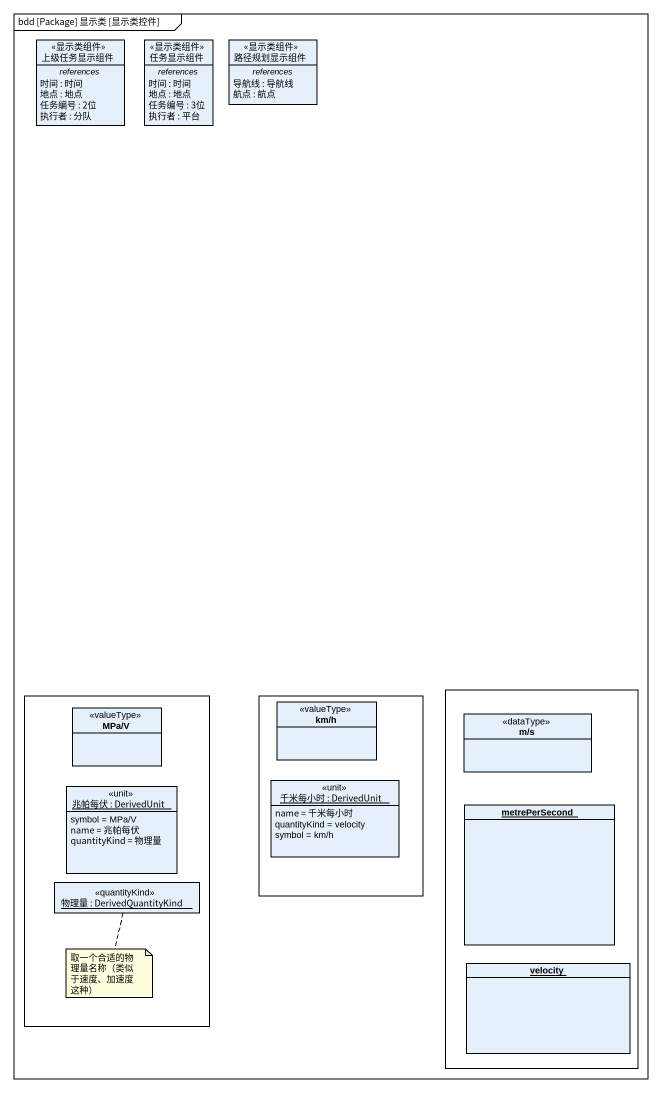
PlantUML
@startuml
mainframe bdd [Package] 显示类 [显示类控件]
hide circle
hide empty members
class 上级任务显示组件 <<显示类组件>> {
  -- references --
  时间 : 时间
  地点 : 地点
  任务编号 : 2位
  执行者 : 分队
}
class 任务显示组件 <<显示类组件>> {
  -- references --
  时间 : 时间
  地点 : 地点
  任务编号 : 3位
  执行者 : 平台
}
class 路径规划显示组件 <<显示类组件>> {
  -- references --
  导航线 : 导航线
  航点 : 航点
}
rectangle " " as rectangle1 {
  class "MPa/V" as MPa_V <<valueType>>
  object "兆帕每伏 : DerivedUnit" as 兆帕每伏 <<unit>> {
    symbol = MPa/V
    name = 兆帕每伏
    quantityKind = 物理量
  }
  object "物理量 : DerivedQuantityKind" as 物理量 <<quantityKind>>
}
rectangle " " as rectangle2 {
  class "km/h" as km_h <<valueType>>
  object "千米每小时 : DerivedUnit" as 千米每小时 <<unit>> {
    name = 千米每小时
    quantityKind = velocity
    symbol = km/h
  }
}
rectangle " " as rectangle3 {
  class "m/s" as m_s <<dataType>>
  object metrePerSecond
  object velocity
}
note bottom of 物理量 : 取一个合适的物理量名称（类似于速度、加速度这种）
@enduml
